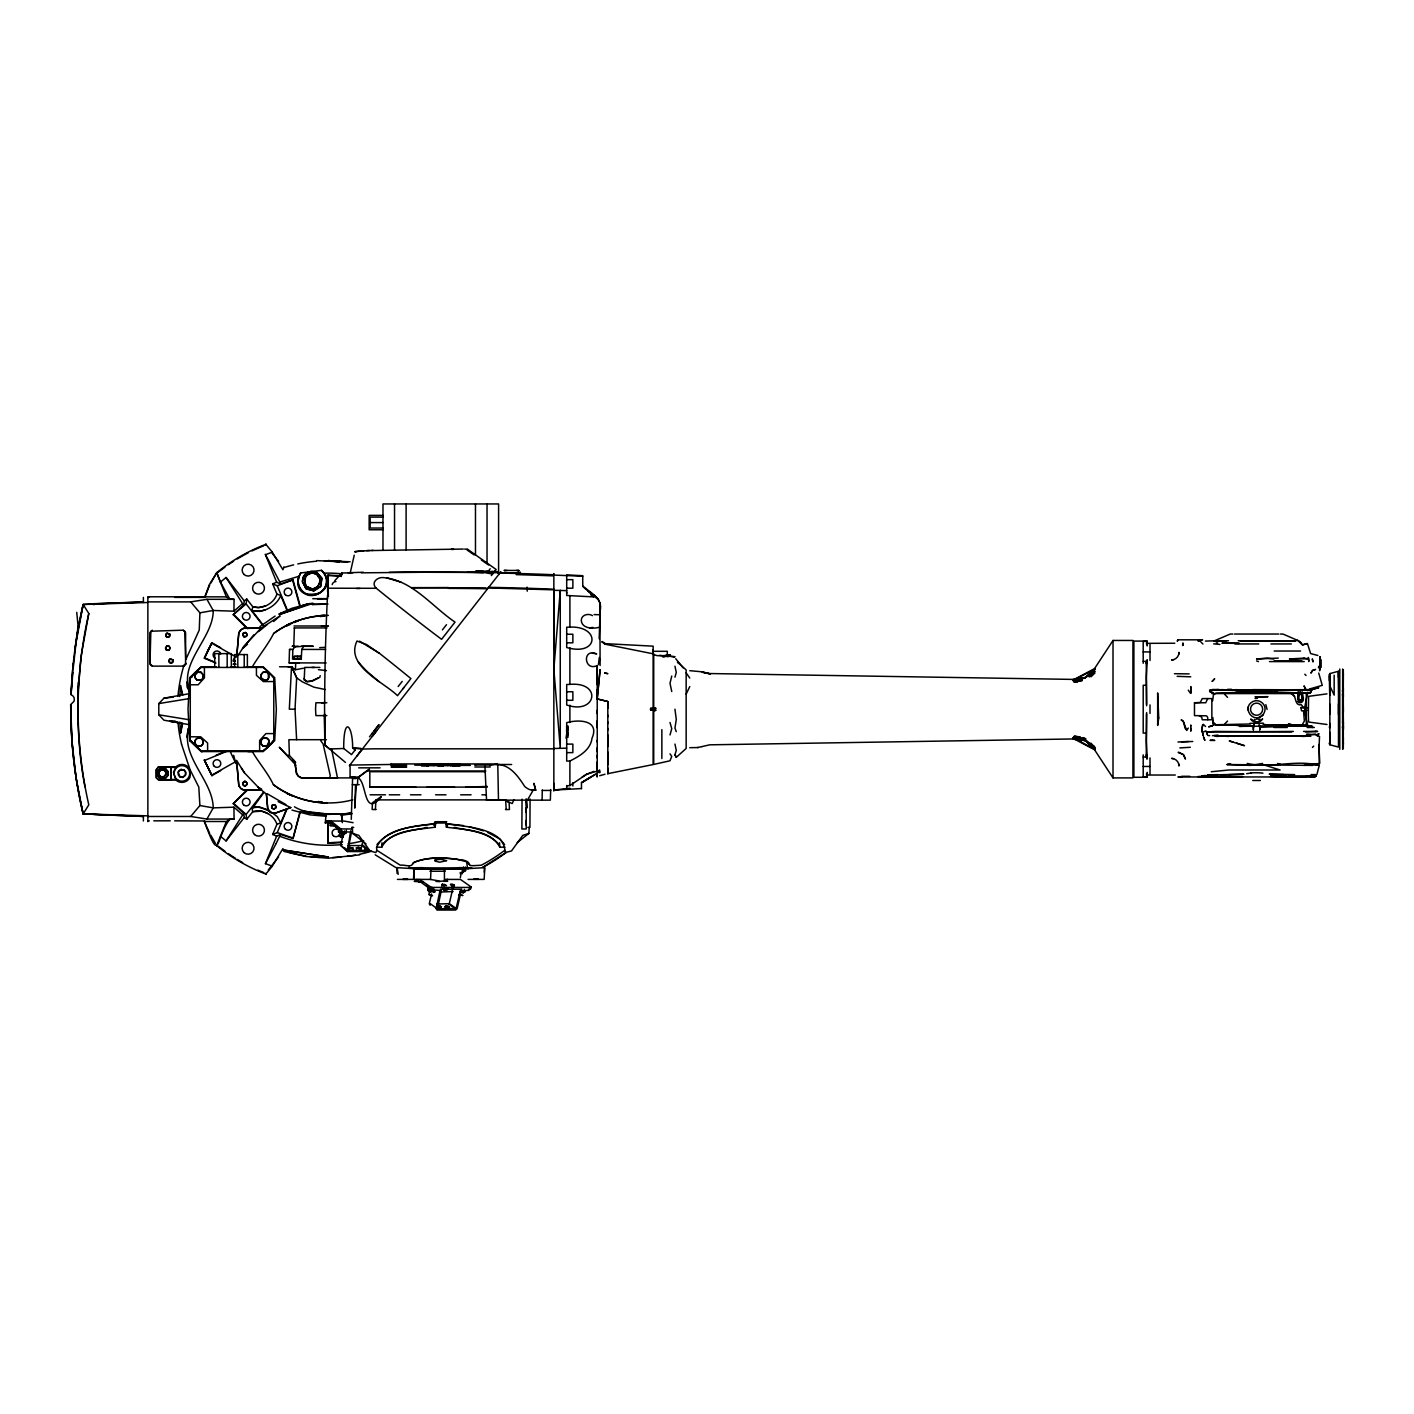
<?xml version="1.0" encoding="UTF-8"?>
<svg xmlns="http://www.w3.org/2000/svg" width="1414" height="1414" viewBox="0 0 1414 1414"><rect width="100%" height="100%" fill="white"/><g stroke="black" fill="none" stroke-linecap="round" stroke-linejoin="round"><path stroke-width="1.5" d="M171.006 779.68L171.006 767.166L158.227 767.236L156.459 769.41L156.459 777.841L158.792 779.662L171.006 779.68L171.006 767.166M147.869 601.887L190.713 601.887L199.904 612.828L199.25 630.061L185.782 659.666L184.827 631.121L183.237 630.184L150.856 631.227L149.972 663.555L152.288 665.976M199.904 612.828L213.231 610.477L233.929 611.184L234.07 599.324L229.74 599.023L226.399 596.867L147.869 596.779L147.869 821.605M340.951 842.638L327.889 843.292L328.384 821.693M328.384 596.743L327.889 575.074L327.942 593.562M428.583 765.681L421.513 765.646L421.513 764.355L428.583 764.302M465.506 870.706L465.524 868.921L464.163 869.433L464.34 871.201L465.506 870.706L465.524 867.029M418.756 882.177L419.693 881.329L431.394 889.848L440.054 890.413L436.113 908.636L436.979 910.05L455.573 910.05L457.146 908.636L461.264 890.855L468.582 890.378L471.198 887.002L460.469 879.437L444.438 879.402L444.42 869.257M526.22 808.437L526.202 812.343L526.202 807.712M553.846 783.356L553.846 790.762L553.846 789.825M553.846 649.326L553.846 589.832L488.237 587.941M566.696 734.343L566.06 738.143M566.696 726.266L566.696 731.498M566.696 593.456L566.696 592.201M567.968 727.291L567.968 734.785M569.895 722.501L569.895 705.179M597.203 694.751L597.203 665.587C583.894 671.738 582.073 647.594 596.655 653.922L592.36 653.074M597.256 757.992L597.256 740.194M600.102 660.444L600.102 659.366M599.2 638.739L600.102 610.919C603.248 598.635 590.38 592.678 582.745 585.997M607.808 767.996L607.808 773.67L653.144 764.55L653.144 646.163L604.202 643.6L605.157 643.724L601.781 642.062M607.808 762.146L607.808 770.453M607.808 761.156L607.808 751.983M607.808 734.838L607.808 764.886M607.808 730.119L607.808 721.865M607.808 716.969L607.808 701.521L597.203 698.923L597.203 689.572M607.808 772.238L607.808 773.67L607.808 771.867M653.144 654.435L653.144 649.751M1319.845 669.582L1319.598 670.731L1319.863 666.348M1319.845 659.083L1319.845 668.469L1319.845 667.178M1319.845 658.447L1319.845 656.715L1319.845 661.027M1319.845 658.535L1319.845 657.28M1343.3 744.913L1343.3 742.262M1342.487 722.501L1343.3 721.935L1343.3 728.882L1343.3 725.311M1343.3 706.222L1342.805 717.34L1343.3 688.3L1343.3 695.776M1343.3 680.682L1343.3 673.453L1343.3 674.354M324.531 714.494L324.796 744.966L345.423 762.393M327.889 843.292L327.942 822.807M462.555 871.218L462.396 872.403L463.58 871.872L463.58 866.923M553.828 574.915L553.846 573.589L553.846 790.108L581.472 788.552M597.221 765.54L597.203 771.178L586.916 774.112M597.238 765.734L597.256 754.988M600.102 626.968C594.905 628.947 581.949 629.407 581.26 620.375C581.278 614.843 588.401 612.987 592.484 615.62M1146.507 704.455L1146.259 661.345L1143.201 661.345M1212.629 700.831L1213.406 694.928L1215.969 693.16L1256.586 691.693L1308.162 693.16M1259.786 727.096L1280.324 726.372L1259.786 726.46M1343.3 723.88L1343.3 721.935M84.981 786.962C78.336 752.531 77.045 717.393 78.177 682.432M169.927 634.391L167.241 633.065L165.721 634.179L166.799 637.361L169.91 636.371L169.927 634.391L166.799 633.26L165.668 636.371L168.779 637.361L169.857 634.179M173.144 660.091L170.475 658.765L168.867 659.949L170.016 663.06L173.127 662.07L173.144 660.091L170.016 658.959L168.938 662.141L171.995 663.06L173.074 659.878M526.22 824.115C526.026 815.03 526.079 825.9 526.22 824.115L526.22 825.246M597.238 761.863L597.203 771.178L599.624 771.213L599.66 772.751L599.607 769.923L597.168 773.228L581.472 782.684L581.472 788.676M1343.3 728.316L1343.3 730.066L1343.3 717.852M600.102 665.517L599.889 602.859L598.405 599.536L590.08 592.236M1146.507 713.929L1146.259 757.02L1143.201 757.02M1329.337 676.246L1329.655 692.789M447.531 907.293L447.124 908.495L448.768 908.477L448.768 907.346C449.298 904.041 440.85 906.869 448.768 907.346M460.345 877.723L461.105 873.18L460.169 872.491M1147.196 645.968L1147.214 641.426L1143.201 641.426L1143.201 663.29M1342.664 692.171L1343.3 689.82L1342.469 690.403M438.004 765.628C437.492 762.252 450.713 765.593 438.216 764.373L438.181 765.646C443.819 764.09 441.522 766.653 440.355 764.355L443.413 764.373L443.66 765.628L438.004 765.628L443.483 764.355L442.087 765.663M1311.591 690.439L1310.407 692.772L1311.52 689.625L1209.518 690.262L1218.815 689.484M324.796 744.966L324.531 701.591M597.185 773.211L597.132 776.728L597.168 773.228L599.289 771.072M1207.786 698.587L1205.718 702.758L1194.476 702.758L1194.476 715.608L1206.283 715.802A3.128 2.298 -88.5 0 1 1207.768 718.312L1207.786 719.779M1250.241 724.003L1213.707 724.781M352.846 849.796L352.881 847.94L348.304 847.481L348.251 849.213L352.881 847.94L348.304 847.481L349.205 848.418M1147.267 645.102L1147.373 643.335L1174.787 643.246M526.202 812.343L525.902 810.735M307.51 604.22L279.177 614.065L309.507 603.778L307.51 604.22L312.865 603.831M1302.241 691.835L1303.443 698.781L1301.287 702.316L1302.312 696.978L1300.615 691.729M1304.892 710.358L1307.049 710.358L1304.892 710.358L1304.945 707.901L1306.996 707.901L1304.945 707.901M165.562 648.16L166.658 646.145L169.114 646.304L170.016 648.178L168.92 650.175L166.463 650.016L165.562 648.16L166.976 645.933L169.397 646.357L169.998 648.69L168.584 650.387L166.163 649.963L165.579 647.63M444.526 879.402L444.473 881.329L447.655 881.329M588.913 591.759L582.745 586.51L582.745 575.71L566.696 574.879L566.696 595.488L593.562 596.902L588.047 590.999M441.681 764.373L439.895 764.373L439.86 765.646L441.645 765.646C443.165 762.977 435.742 764.974 439.666 764.338L439.683 765.628M1338.475 677.306L1338.475 671.279L1329.849 673.594L1329.849 744.771L1338.475 747.087L1338.475 672.817L1339.129 724.109M298.177 646.233L295.332 646.286L292.857 649.433L289.517 649.45L289.11 662.883L326.192 662.936M292.857 649.433L292.557 659.083L301.235 659.083L301.783 649.433L303.78 646.233L293.741 646.993L294.395 627.922M442.67 764.32L443.377 765.646M550.718 789.525L550.346 800.147L486.557 800.147L484.878 765.434M1329.849 704.119L1329.849 714.247M341.534 574.544L341.941 572.988L352.828 572.758M1147.231 659.808L1146.33 677.571A51.699 1.361 -90 0 1 1146.613 705.763M303.444 668.221L295.438 669.741L295.72 662.972L299.167 662.936M569.913 788.199L553.846 790.108M1319.191 743.923L1319.527 736.447L1316.699 735.351L1319.05 733.778L1315.992 735.068M355.533 784.664L354.737 808.101L356.328 784.664M1146.895 660.25L1146.542 663.944L1146.259 661.345M529.225 827.384L528.907 833.394L522.738 835.391L511.514 850.945L505.752 852.43A274.351 9.633 -87 0 1 504.851 850.168C502.836 827.42 463.032 826.624 446.099 823.708L445.799 821.728M216.148 666.789L201.177 666.789L189.67 677.695L188.027 709.192L189.67 740.671L201.159 751.576L263.198 751.576L274.705 740.671L276.349 709.192L274.705 677.695L263.198 666.789L246.089 666.789M296.622 739.699L295.031 709.174L296.657 677.819L291.814 667.037L288.315 666.754L291.814 667.037L295.438 669.741M375.417 809.515L375.912 799.882L505.664 799.882L506.177 809.515M458.525 868.974L461.052 868.903L431.04 869.168L430.545 879.402L414.284 879.42L413.878 868.603L409.742 867.878L422.592 867.613M484.26 872.12L484.489 867.807M327.553 591.582L327.73 588.206L376.336 588.295L378.369 589.956A799.776 273.362 35.9 0 0 441.575 639.322L455.025 622.089C432.136 606.694 412.782 580.323 383.601 577.619C377.538 576.735 370.327 582.745 376.336 588.295M327.677 589.125L328.03 595.294M352.351 827.384L352.687 833.394L358.838 835.391L370.026 850.928L375.488 852.483A274.935 9.651 87 0 0 376.725 850.203L376.584 847.18L381.762 847.18L381.992 842.779M1329.849 676.246L1329.372 674.301L1329.39 680.594M357.459 784.664L357.83 777.682L364.989 772.185A145.642 139.809 79.3 0 1 369.443 769.128M468.547 868.62L467.486 868.673L484.79 867.648L484.154 879.402L468.087 879.402M1182.74 644.042L1182.581 645.509M414.09 868.673L413.489 879.402L397.422 879.402M1342.664 722.43L1342.664 695.935M1146.259 757.02L1146.56 754.422L1146.931 759.141M1343.3 712.161L1342.982 701.326M93.925 603.972L83.161 604.467C76.038 634.002 72.379 664.244 71.036 694.557L72.821 695.882A4.366 3.5 -88.8 0 1 73.935 701.379L70.7 704.596C70.753 741.343 74.695 778.124 83.161 813.898L143.38 816.444L93.925 814.499L93.925 813.563M78.141 691.004L81.022 656.503L88.799 613.499L83.161 604.467L147.869 602.505M470.526 889.141L471.198 887.002M1329.372 726.672L1329.673 727.998L1329.867 723.385M73.121 663.396L71.036 694.557L72.874 672.392M320.2 675.627L319.829 677.324L312.794 680.788L307.315 681.636L304.187 680.046L304.77 667.426L319.847 667.426M443.148 889.494L448.026 889.477L444.685 890.502L443.254 888.186M179.79 696.501L180.674 685.454L182.459 694.592M181.345 769.516L178.464 771.408L178.182 774.731L179.914 776.746L182.919 777.417L185.694 774.66L185.623 772.327C184.562 768.774 179.437 768.527 178.146 772.185L179.914 776.746M182.494 777.329L185.375 775.42L185.658 772.115L183.926 770.082M73.228 668.097L76.851 635.575L83.161 604.467L74.871 648.796M1329.849 744.771L1329.849 732.487M1334.162 675.238L1334.162 695.122L1329.849 685.878L1329.849 673.594L1329.849 676.617M236.774 655.849L238.807 632.694L240.733 629.937L243.579 628.293L261.007 628.24L280.113 615.85L273.591 621.506M157.29 775.084L157.643 771.001L159.676 768.809L162.734 767.855L165.615 768.809L168.019 771.761L167.647 775.826L165.615 778.036L162.557 778.99L159.676 778.036L157.29 775.084L159.658 778.089L162.787 778.973M236.721 656.326L238.825 632.836L240.733 629.937L243.791 628.276L261.007 628.24L243.809 646.428L238.648 654.664M1247.802 709.881L1248.067 707.053M444.685 890.502L443.377 888.823L443.589 890.166M1329.849 743.446L1329.849 733.406M355.356 749.667L351.503 754.599L343.708 748.501C343.567 714.618 352.758 725.4 352.652 748.006L355.108 750.003M440.549 906.109L439.719 908.548L437.439 907.965L438.075 906.922C446.647 908.813 434.805 903.139 438.075 906.922M369.019 850.238L367.728 851.582L347.42 851.564L350.442 831.998L341.976 831.892L342.1 830.76L340.085 830.46L330.664 822.877L325.291 822.877L326.033 814.446L342.595 813.881L340.756 814.358M440.868 908.477L441.468 906.674M1146.454 643.759L1147.373 641.09L1133.887 641.09L1133.887 777.276L1147.373 777.276L1146.454 774.625M341.269 576.594L341.446 575.109M335.825 825.582L330.257 825.582L330.293 822.877L332.272 822.877M417.784 879.402L417.554 881.346L414.373 881.329M246.743 628.169L233.222 614.701L243.774 605.139L244.286 600.897L226.081 577.478L220.407 582.091L229.74 599.023M203.298 740.936L202.944 743.976L200.965 746.009L197.2 746.079L194.867 743.057L195.238 740.264L197.235 738.196L200.965 738.073L203.298 740.936L200.965 738.073M1338.475 714.583L1338.475 703.783M1342.664 706.311L1343.282 701.167M275.96 807.712L275.589 805.45L272.089 805.167L271.612 807.429L273.503 809.197L275.96 807.712L275.377 805.149L273.397 804.619L271.665 805.909L271.965 808.207L274.281 809.162L276.013 807.27M233.222 614.701L246.124 603.902L246.743 599.023L244.286 600.897M1318.502 667.868L1318.696 666.294M1329.655 675.786L1329.849 674.354M381.762 847.18C391.024 829.505 417.66 829.877 435.176 827.155L435.724 823.019M376.584 847.18C386.146 827.225 415.999 826.536 435.477 823.708L435.795 821.728M341.393 575.41L341.923 573.2M1177.756 639.817L1177.402 641.161L1177.756 639.817L1202.059 639.817M339.36 836.399L340.032 832.351L341.994 833.288L340.58 837.194L340.049 835.939M454.407 885.571L454 887.356L454.035 884.97C446.912 881.77 452.462 888.133 454.035 884.97M1329.602 676.405L1329.849 675.044M88.799 613.499C74.447 676.192 74.589 742.191 88.799 804.866L83.161 813.898L147.869 815.86M346.395 830.23L345.776 833.323L343.849 834.03L338.494 831.945L339.113 828.851M340.208 833.323L340.827 830.23M347.42 851.564L340.792 845.519L343.248 833.306M343.849 834.03L344.468 830.919M347.897 845.572L361.913 845.572L367.852 850.38L347.862 850.38L351.556 832.033L350.672 830.76M361.913 845.572L362.744 841.454M429.449 894.408L432.596 895.716L428.902 894.691L429.803 890.767L433.656 891.403M1178.746 654.328L1179.011 652.402A7.689 7.653 -45.7 0 1 1171.587 660.02L1173.532 659.684M326.422 739.699L288.88 739.699L289.393 755.465L294.501 761.05L296.781 773.688L298.654 776.268L301.677 777.894L329.709 777.93L330.24 775.473L323.099 743.888L320.695 740.653M190.148 692.224C177.51 663.325 213.443 638.527 213.231 610.477L206.921 599.324L190.713 601.887M294.572 659.118L293.971 656.379L301.27 656.379L294.572 656.379L293.953 659.065L301.429 659.083M350.106 573.465L354.225 555.225M1298.83 693.249L1297.628 698.604L1299.148 700.796L1300.686 699.895M430.086 891.792L428.106 890.396L428.831 887.303L430.793 888.681L430.086 891.792L435.335 891.792M431.553 893.966L429.255 903.882L430.192 905.243M433.691 892.481L434.416 889.388M436.732 904.041L449.298 903.687L452.975 887.798M448.768 908.477L449.493 907.01M456.139 908.424L460.292 890.573L461.795 889.212L440.426 889.212L441.327 890.626L437.403 908.866L456.139 908.424L449.298 903.687M460.063 891.792L463.686 892.481L464.411 889.388M300.015 659.083L300.669 656.379M1343.282 723.632L1342.628 727.68L1342.628 726.513M468.582 890.378L468.6 889.212M671.756 676.051L670.006 683.28L671.756 691.534M419.622 879.402L430.51 886.878L430.05 888.628L433.691 889.212L433.126 890.396M453.381 887.692L453.823 885.924M1329.849 742.191L1329.372 744.064L1329.973 741.661M265.691 545.044L265.973 543.93M1342.982 728.175L1342.664 729.412L1342.664 726.213L1343.3 728.351M441.999 885.906L442.458 884.104L446.524 885.571L442.776 885.358L442.458 884.104M1316.858 774.589L1319.28 765.398C1295.719 759.194 1271.062 768.739 1247.201 763.436M340.58 837.194L342.966 837.388L344.097 833.182M426.427 884.97L426.321 885.606M204.376 760.078L211.923 775.597L204.376 760.078L211.923 775.597L220.708 770.612M359.739 854.869L328.384 858.21L305.848 856.495L283.843 851.405L282.906 848.612L272.283 866.234L265.461 863.618L276.649 836.151L280.573 834.472L293.016 838.52L300.387 811.689M293.016 838.52L299.998 811.495M674.955 677.2L676.281 672.41L674.955 666.206M670.006 734.944L671.756 728.74L670.006 722.483M181.929 724.481L180.674 732.929L179.808 722.13M678.72 663.484L677.412 661.999L686.161 669.918L686.161 748.448L676.281 757.338L674.955 754.74L676.281 750.427L674.955 744.047M1307.296 693.938L1307.809 692.312L1305.104 705.162L1305.21 714.441L1307.685 725.629L1310.513 726.001M415.663 881.346L416.282 879.402M376.972 844.6C390.423 828.056 415.398 825.776 435.477 823.708L434.169 825.104L435.176 827.155M443.943 886.048L444.526 884.316M283.843 566.961L282.906 569.754L272.283 552.132L265.867 544.319A176.308 176.308 0 0 0 216.855 572.617L209.378 584.53L204.73 597.38L209.732 584.936M462.979 893.241L463.615 891.403L460.717 891.421M336.444 826.041L336.037 827.155L341.976 831.892M441.097 764.373L440.514 765.646M513.901 799.776L512.186 803.576L505.629 800.483M349.771 765.08L391.713 764.461M229.74 819.342L226.399 821.499L204.358 821.499C220.92 866.181 215.158 837.848 229.74 819.342L234.07 819.059L233.929 807.182L213.231 807.871L199.904 805.538L190.713 816.479L147.869 816.479M216.589 845.819L226.399 821.499M300.192 605.952L292.998 579.846L280.573 583.911L276.649 582.214L272.69 583.894L276.932 594.127L280.767 595.453C276.561 606.093 263.198 613.676 251.957 610.636L252.77 606.73L246.743 599.023M276.932 594.127C273.803 603.69 262.438 609.664 252.77 606.73L258.515 607.667L265.832 605.811M276.119 843.486L280.573 834.472M431.517 889.141L432.224 887.426L470.526 887.426M276.649 836.151L272.69 834.472L276.932 824.238C273.786 814.694 262.332 808.596 252.699 811.742L246.743 819.342L244.286 817.469L243.774 813.227L233.222 803.665L246.743 790.196M272.69 834.472L277.25 832.616L287.077 808.896M286.582 808.967L280.767 822.913L276.932 824.238M1299.466 693.673L1298.759 698.587L1300.809 700.796L1302.276 698.71L1301.605 693.691L1299.236 693.426L1298.193 695.511L1297.946 694.451M188.84 727.662C180.179 757.038 212.842 779.98 213.231 807.871L206.921 819.059L190.713 816.479M431.394 889.848L431.871 888.787L433.691 889.212M598.422 664.721L599.306 657.457M215.953 663.06L204.376 658.288L211.923 642.769L220.708 647.771M300.616 572.988L298.849 576.841A14.105 14.105 0 0 0 307.987 594.446L316.542 594.481A14.105 14.105 0 0 0 321.491 570.319L300.616 572.988C284.78 606.836 345.458 596.867 321.491 570.319M686.161 694.168L689.767 686.55M451.543 887.568L452.374 885.836M167.647 775.826L167.647 771.001M233.239 660.391L235.024 656.662M157.643 775.826L157.643 771.001M182.565 723.597L180.674 732.929M325.291 822.877L326.281 820.915L328.066 820.951M1301.287 702.316L1302.842 699.188L1302.824 701.22L1300.668 702.776C1296.938 700.761 1297.009 694.857 1299.519 691.853M348.251 849.213L349.594 847.057L351.679 848.647M650.705 708.29L653.144 708.22L650.246 709.192L653.144 710.146L650.687 710.075M452.816 884.457L451.967 886.083L453.717 886.825M1187.389 729.359C1183.412 731.427 1185.568 720.115 1181.114 719.956L1183.288 721.37L1186.753 730.402L1188.308 728.051M340.085 830.46L340.862 828.957L351.839 828.957M1342.558 691.305L1343.3 689.82M272.69 583.894L277.25 585.75L292.998 579.846M210.686 583.293L216.413 573.324L221.503 569.718A175.707 175.707 0 0 1 224.897 567.191M527.404 800.147L532.99 790.479L529.649 789.578A16.137 16.137 -0.4 0 1 524.629 786.378C516.428 773.599 506.707 760.679 489.916 765.557M252.346 666.789C259.062 655.407 267.759 645.155 273.627 633.49C289.269 621.665 308.835 615.532 328.384 615.39M220.407 836.275L226.081 840.923L243.774 813.227M434.169 825.104L435.477 823.708M293.741 646.993L294.236 646.233L292.15 646.233L293.158 646.198M1095.09 667.779L1113.012 640.454L1132.932 640.454L1132.932 777.912L1113.012 777.912L1095.09 750.587M382.469 844.388C392.756 832.705 410.254 830.69 424.819 828.003M437.191 906.763L439.241 905.702M667.744 655.265C676.899 653.321 655.866 658.252 653.728 653.94L653.728 764.426L670.006 760.785L671.756 756.366L670.006 753.856M1093.994 670.395L1095.072 668.893L1085.599 677.553L1073.102 680.558L1085.599 677.553L1094.949 669.034L1073.208 680.523L1074.958 680.488M158.227 767.236L175.743 766.883A8.997 8.997 0 0 1 187.196 766.141L190.006 769.516L181.54 744.224M204.358 821.499L209.732 833.429M197.536 672.145L194.885 675.291L195.238 678.101L197.377 680.258L201.071 680.24L196.97 680.134L194.867 677.253L195.238 674.407L197.536 672.145L201.212 672.392L203.316 675.291L202.944 678.101L200.664 680.364M264.772 680.611L267.617 679.586L269.19 677.2L268.801 674.407L266.839 672.357L263.004 672.216L260.742 675.291L261.519 678.95L265.196 680.664L268.342 678.95L268.36 673.577M1093.146 671.42L1095.019 668.893L1085.599 677.5L1073.208 680.523M262.969 738.126L260.742 741.113L261.113 743.976L263.075 746.009L266.892 746.15L269.173 741.148C268.978 736.199 258.02 738.55 267.087 738.249M485.992 571.45L494.458 571.645L495.324 570.514M226.081 840.923L244.286 817.469M1297.522 692.613L1298.211 691.729M263.87 792.441L252.134 808.737L252.699 811.742L262.014 811.141L267.706 813.58M402.955 688.742L403.927 687.504M374.25 730.738L379.005 724.622L371.829 733.813M497.887 571.733L497.693 572.723L493.663 572.635M358.997 753.362L359.81 752.319M361.418 750.251L362.355 749.049L374.286 748.819L553.846 748.819M356.964 755.977L362.284 749.155L352.652 748.006L360.535 748.271M372.2 736.464L376.902 730.455M500.662 572.034L500.096 572.776L516.499 573.165M246.743 819.342L246.124 814.464L263.234 792.565M398.147 686.55L402.195 681.389M442.441 629.866L446.488 624.688M487.706 571.928L490.181 568.764M491.365 575.586L494.016 572.193L467.539 571.998L475.864 571.945M498.4 571.698L494.423 571.663L496.137 569.489L467.557 549.233M369.496 736.8L372.377 733.106M349.346 765.716L500.856 571.804M157.29 771.744L159.658 768.756L162.734 767.855M168.001 775.084L165.65 778.089L162.557 778.99M268.271 870.052L278.593 856.919M444.456 907.134L446.311 905.561M272.283 866.234L265.867 874.046A176.308 176.308 0 0 1 216.855 845.749M253.884 634.815L242.625 648.443L247.521 644.183M190.271 740.264L190.271 678.137L195.503 672.145L200.982 667.426L263.075 667.426L268.819 672.392L273.786 678.137L273.786 740.229L268.872 746.026L263.075 750.94L200.965 750.94L190.271 740.229L200.965 750.94M361.878 846.756L363.062 845.36L367.534 849.019M190.289 726.23L188.15 728.723L186.948 737.207M190.271 678.137L200.982 667.426M1095.037 672.905L1090.972 676.829M1301.304 701.344L1299.342 702.758L1297.522 701.344M1312.457 747.458L1313.694 746.079M245.4 785.99L247.132 784.116L246.602 782.278L244.41 781.376L242.66 783.179L243.137 785.124L245.4 785.99L244.392 786.025L242.66 784.204L243.084 782.313L245.364 781.394L247.079 783.232L246.602 785.124L244.392 786.025M334.835 580.606L341.941 572.988M1224.807 723.933L1227.529 721.034M189.723 724.746L163.936 720.186L158.792 714.777L158.792 703.606L163.936 698.198L189.723 693.62M265.903 672.092L263.075 672.357L261.113 674.407L260.742 677.43L265.196 680.664M650.917 708.22L650.9 710.164M149.336 820.827L147.869 820.986M233.222 803.665L247.415 790.143M263.393 738.02L261.113 740.264L260.742 743.092L263.039 746.185L266.839 746.009L269.173 743.11L268.801 740.264L266.68 738.108M1249.764 723.367L1263.338 723.208L1262.914 724.003L1265.919 724.781L1302.206 724.781L1304.362 721.105L1303.531 710.782M434.169 823.019L445.852 823.019L446.382 827.155L447.478 825.635L446.099 823.708L463.527 825.582M1090.989 672.622L1092.138 671.491M1261.465 716.244L1263.109 714.724L1259.326 717.358C1264.134 715.572 1266.644 709.475 1263.975 704.95A8.519 8.519 0 0 0 1251.001 702.74C1243.507 708.768 1251.832 721.405 1260.334 716.898M233.929 611.184L242.554 603.601L226.081 577.478M360.234 848.771L361.153 847.958L356.434 847.746L356.469 848.983L358.378 847.057L360.234 848.771L356.434 847.746L359.227 848.86L361.153 847.958L361.259 849.796M189.67 677.695L192.092 676.882M158.456 766.918L156.123 769.852L156.194 777.718L158.403 779.909L175.743 779.962A8.997 8.997 0 0 0 189.953 777.453L190.377 770.365L198.808 787.103L199.904 805.538M258.479 631.634L266.963 624.741M1088.409 675.804L1090.954 673.736M593.562 596.902L590.928 593.544M517.241 842.567L528.907 833.394M373.985 787.103L370.044 787.103L487.211 787.103M369.178 769.534L357.83 777.682C367.287 781.783 362.974 818.317 381.179 797.054M381.002 796.683L372.465 802.763L372.129 809.515L376.106 809.515M593.933 771.355L586.598 774.289L569.895 785.565L566.696 785.795M259.858 626.649L275.111 616.062M170.21 820.827L153.79 820.827M663.767 655.919L665.393 655.725M273.627 633.49C288.863 622.407 307.404 615.779 326.316 615.567M591.618 776.586L581.472 782.702L595.276 774.465M1258.743 719.532L1259.786 718.878M318.185 677.925L311.186 681.265L306.697 681.636L303.939 678.561M183.29 665.976L185.57 663.661L185.605 632.765L183.29 630.344M152.305 630.184L149.813 632.624L149.813 663.696L150.75 665.199L152.341 666.135L183.714 666.118L186.224 663.519L183.714 666.118M460.204 873.711L461.105 873.18M447.991 888.664L444.791 889.371M569.895 761.05C579.404 756.137 590.486 750.109 592.006 738.267C600.031 719.903 578.485 719.266 566.696 722.678L566.696 761.068L569.895 761.05L569.895 785.565M453.081 891.545L439.754 892.057M520.299 573.377L520.211 572.317L520.476 573.677M212.082 774.978L236.297 761.28M402.796 879.402L407.974 879.402M404.475 879.013C400.356 879.084 410.113 879.243 406.454 879.101M475.122 879.013L473.902 879.402L475.122 879.013C471.039 879.225 482.687 878.907 476.589 879.402L477.402 879.031M1081.622 679.268L1089.328 675.15M1074.958 679.003L1095.055 668.345M313.024 604.238L327.977 604.096L312.282 604.591L313.731 604.061M394.471 765.663L396.079 766.317C380.136 768.226 418.738 766.6 401.258 766.989M286.954 625.907L290.701 624.21M294.43 622.496L298.177 620.781M279.124 613.941L291.956 608.285L309.896 603.513M1313.005 775.897L1309.647 776.958L1316.275 775.897L1311.025 774.589L1315.374 774.589L1316.275 775.897L1313.889 776.958L1313.005 775.897L1302.789 776.958L1270.514 776.41M1202.289 732.452L1205.965 730.861M1214.591 640.736L1230.251 634.038L1232.849 634.038M428.106 890.396L429.75 889.706M463.686 892.481L465.33 891.792M216.042 755.27L223.43 752.195M204.942 760.308L226.505 751.382M1303.955 765.398L1319.527 763.436L1319.068 744.595L1319.527 763.436L1312.298 765.398L1227.069 764.532L1230.551 763.807M244.304 636.989L246.672 636.053L247.079 634.161L245.435 632.341L243.067 633.313L242.66 635.204L244.304 636.989L242.713 634.073L243.862 632.677L246.301 632.836L247.026 635.31L245.877 636.671L243.473 636.512M1316.063 731.427L1303.584 731.427M272.283 552.132L265.461 554.748L276.649 582.214M438.269 869.168L433.55 868.974M490.198 765.027L474.751 764.974L475.634 765.08M278.116 801.65L290.771 807.553L274.952 813.244L270.604 812.52L267.759 808.72L266.415 794.173L257.861 787.103L261.714 789.171M290.771 807.553L274.864 813.315L270.286 812.255M338.494 831.945L340.403 831.238M1212.381 689.466L1218.497 689.59M303.285 606.04L279.424 614.524L310.585 604.132M1326.986 693.867L1308.569 696.342L1308.339 714.53L1308.569 722.024L1326.986 724.498M270.693 564.557L279.831 582.038L298.708 576.364L297.824 580.836L298.708 585.873L301.801 591.176C313.236 603.725 334.252 586.828 324.319 573.165L328.384 573.112A136.044 136.044 0 0 1 342.223 573.854M701.768 746.61L697.65 747.546M701.821 746.627L709.722 744.824L1073.191 738.956A25.611 25.611 0 0 1 1077.928 739.328M1076.849 680.258L1082.099 678.543M265.319 609.717L259.999 611.396L251.957 610.636L263.905 625.978M599.677 775.738L605.033 774.236M1079.43 679.869L1082.576 678.914M1207.326 734.714L1206.513 731.992L1293.386 731.427M1306.289 643.812L1302.276 644.961L1298.476 640.736L1282.922 634.038L1280.306 634.038M1318.449 687.77L1316.487 688.335M1315.197 688.706L1312.439 689.484M1302.913 644.784L1297.433 640.259M1303.514 644.607L1307.42 643.494L1310.619 653.568L1317.848 655.477M1309.382 689.025L1322.249 685.348L1318.732 673.064M1311.52 689.749L1318.714 687.699M460.611 859.889C445.145 857.45 428.195 856.336 413.507 862.575L412.747 863.795C411.333 867.984 403.467 864.254 400.321 865.227L376.725 850.203M592.713 627.409L589.514 627.887M1255.066 698.498L1257.47 698.339M1307.102 727.485L1312.475 727.485M701.627 671.685L710.429 674.001L702.652 672.286L709.722 673.541L1073.191 679.409L1081.48 677.465M352.051 813.739L340.792 815.365M1190.323 747.281L1179.859 747.918M1256.639 719.196L1257.824 718.948M352.758 799.794C325.803 807.058 295.72 801.685 273.432 784.717C267.812 772.945 258.956 762.924 252.293 751.576L247.927 751.576M1273.89 658.995L1266.944 658.111L1256.586 658.995L1278.274 658.111M1270.939 643.936L1291.318 643.936M1174.451 673.7L1189.121 673.895M1226.451 641.037L1214.149 640.984L1228.519 640.736M1229.261 774.589L1243.984 774.183L1207.22 775.031L1217.719 774.589M303.038 604.998L312.812 603.142M158.828 714.795L188.575 719.655M667.249 656.061L663.696 656.679M420.965 859.889L430.015 858.545A27.449 6.151 0 0 1 438.004 858.033M163.936 698.198L173.25 697.084M662.618 656.874L667.956 655.919M667.037 656.75L669.087 656.379M427.063 787.103L444.526 787.103M188.575 698.71L158.792 703.589M406.543 765.045L391.201 764.992L392.085 765.08M446.948 879.402L447.938 879.526L444.897 881.063L435.954 881.329L439.878 881.664M1082.117 680.77L1074.233 682.078L1077.238 682.043M1262.631 763.436L1250.612 765.398L1227.069 764.532M1304.238 661.593L1269.507 661.593M1246.635 773.652L1251.072 773.051M1302.064 736.447L1310.937 736.058L1215.174 736.093L1306.695 735.74M320.236 616.575L324.301 615.974M1205.417 641.09L1216.234 640.736M1271.486 725.842L1268.711 726.213L1277.602 725.17M465.754 787.103L487.264 786.467M341.658 814.305L351.573 812.997L340.792 814.252M1234.793 643.936L1258.76 643.936M1212.487 735.722L1217.878 735.05M1223.251 689.625L1210.844 689.961L1311.556 689.891L1309.965 692.789L1273.784 692.701M1211.25 771.744L1228.978 769.994L1280.112 769.994L1265.495 765.398M1274.085 727.485L1287.27 727.485M342.63 841.984L328.384 842.797M446.895 869.221L471.834 867.878L458.984 867.613M1305.564 731.939L1317.689 731.427L1315.303 731.427M1230.905 776.463L1220.441 776.463M442.847 787.103L454.513 787.103M1229.385 690.191L1237.25 689.625M324.389 560.722L350.159 561.765M294.466 806.811C308.747 815.436 326.758 813.35 342.595 813.881M363.645 550.788L355.073 551.672A33.724 1.237 -1.1 0 0 355.073 551.813L355.745 551.99A34.908 1.273 -1.1 0 1 355.055 551.813L355.073 551.672A32.876 1.202 -1.2 0 1 355.48 551.531L369.849 550.488M1311.556 689.891L1252.769 689.625M1177.968 741.979L1192.762 741.484M1204.445 775.667L1201.776 775.826L1212.01 775.915M461.052 868.832L468.052 868.426M319.688 647.647L324.495 647.382M504.25 572.511L511.108 572.97M1243.065 690.739L1238.947 690.863L1260.245 690.739M366.686 550.629L463.279 549.056M182.919 723.508L169.768 721.211L175.071 720.963M1308.975 726.372L1312.669 726.213M518.09 572.37L520.211 572.317M343.708 748.501L329.55 748.96L324.955 745.231L324.531 713.893M1188.626 741.502L1181.521 741.784M569.913 627.091L566.696 627.215L566.696 647.524C598.635 656.715 600.968 625.872 569.913 627.091L569.895 595.648M569.895 684.376L566.696 684.517L566.696 705.003C596.461 715.184 602.47 681.53 569.895 684.376L569.895 647.683M93.925 604.803L93.925 603.707L143.38 601.922M93.925 603.866L143.38 602.064M358.272 777.276L350.089 777.276L350.089 766.353M371.546 550.435L373.066 550.364M76.745 612.315L77.964 624.97L77.275 635.186M347.915 572.758L363.31 572.246M1240.272 641.037L1295.949 641.037L1238.222 640.736M1312.457 734.679L1315.868 734.379L1306.483 734.379L1311.185 734.75M1205.629 775.614L1203.827 775.667L1211.232 775.915M1249.234 691.269L1274.226 690.969L1270.09 690.739M1307.296 692.789L1310.584 692.701L1306.73 692.648M553.846 748.501L566.696 748.165M451.137 869.15L454.159 869.08M356.452 588.542L360.093 588.471M291.054 649.415L289.517 649.45M464.623 549.092L467.168 549.198M689.767 747.688L698.339 747.546M164.466 769.852L160.931 769.905L159.181 771.744L158.845 774.324L160.843 776.993L164.377 776.94L166.445 772.539L164.466 769.852L166.463 774.324L162.645 777.329L159.57 775.897L158.845 772.539L160.242 770.4L162.645 769.516L165.738 770.948M316.701 560.616L347.72 562.136M1213.795 641.09L1217.207 641.037M438.022 858.068L446.311 858.174M1190.747 676.811L1177.155 676.334M1073.208 737.843L1085.599 740.83L1094.949 749.332L1073.208 737.843L1085.599 740.865L1094.949 749.332L1094.012 747.971M421.513 765.646L428.583 765.575L428.583 764.408L421.513 764.355M417.307 572.228L483.694 572.458L492.549 574.066M1201.158 639.8L1199.956 639.817L1202.589 639.817M452.993 764.391L460.063 764.355L460.063 765.646L452.993 765.681L452.993 764.285L460.063 764.355M445.428 869.239L443.996 869.257M312.759 598.705L327.341 598.705M197.094 672.269L201.212 672.392M655.654 710.447L653.728 710.464L655.654 710.464L655.654 707.901L653.728 707.901L655.654 708.379M1178.534 776.958L1182.21 776.958M385.492 794.809L370.044 794.809M448.521 587.552L411.386 587.694L485.815 587.906L487.335 589.108M233.116 664.227L236.067 664.209M171.006 767.413L175.778 767.395L173.445 772.291L175.778 779.45L171.006 779.432M451.596 549.339L453.611 549.339L451.207 549.339M507.025 570.443C494.052 570.443 527.829 570.443 516.499 570.443M303.603 646.304L313.325 646.286L301.571 646.233M1194.476 702.758L1200.309 702.44L1202.254 698.587L1211.851 698.587L1211.869 719.779L1202.254 719.779L1201.741 717.163L1199.072 715.608M1300.915 707.583L1304.857 707.583L1304.875 710.782L1301.499 710.782L1300.915 707.583L1304.857 707.583M440.373 765.628L442.087 765.628M329.709 777.93L337.504 777.912L331.583 749.226M370.486 787.103L415.822 787.103M420.948 794.809L410.484 794.809M487.636 800.147L486.557 800.147M499.761 800.147L501.687 800.147M333.987 825.582L330.257 825.582M382.982 515.385L369.16 515.385L369.16 529.773L382.982 529.773M382.982 517.117L370.132 517.117L370.132 528.041L382.982 528.041M370.132 522.579L382.982 522.579M566.696 579.652L572.864 579.652L572.864 588.189L566.696 588.189M147.869 597.38L149.159 597.38M174.859 597.38L204.73 597.38M206.921 599.324L234.07 599.324M294.041 625.995L328.26 625.995M321.455 625.995L327.995 625.995M294.041 627.922L327.058 627.922M1234.475 634.038L1278.68 634.038M566.696 634.25L572.864 634.25L572.864 642.804L566.696 642.804M301.783 649.433L325.573 649.433M1274.173 651.023L1300.562 651.023M653.144 651.306L667.284 651.306L667.284 655.796M1143.201 651.925L1150.006 651.925M1274.067 660.921L1301.923 660.921M289.181 662.936L295.72 662.972M231.118 666.789L235.785 666.789M279.512 666.789L291.514 666.789L289.322 709.192L295.031 709.174M311.858 667.426L314.491 667.426M273.786 681.566L263.34 681.566L256.429 675.309L256.429 667.426M190.271 684.783L198.154 684.783L204.411 677.872L204.411 667.426M1146.153 685.26L1143.201 685.26L1143.201 733.106L1146.153 733.106M1239.071 690.916L1274.102 690.916M566.696 691.746L572.864 691.746L572.864 700.284L566.696 700.284M1235.783 692.171L1277.39 692.171M1211.816 693.585L1291.176 693.585C1297.186 694.504 1293.598 706.222 1301.41 704.738L1303.354 707.583M321.385 702.758L324.301 702.758M326.864 702.758L315.888 702.758L315.552 709.192L315.888 715.608L326.864 715.608M1213.247 725.046L1212.682 721.918L1215.74 725.099L1235.553 725.17M1276.471 725.329L1307.72 725.629M1275.216 725.488L1306.377 725.488M1243.454 726.213L1271.981 726.213M1312.086 727.485L1314.313 727.485M273.786 733.601L265.903 733.601L259.646 740.494L259.646 750.94M190.271 736.8L200.717 736.8L207.611 743.057L207.611 750.94M566.696 744.1L572.864 744.1L572.864 752.637L566.696 752.637M201.177 751.576L202.52 751.576M450.394 765.398L470.349 765.398M1319.28 765.398L1314.684 764.426M391.855 765.893L406.507 765.681M406.207 765.999L402 765.999L406.737 766.989M396.079 766.317L391.89 766.317L395.372 765.716M1143.201 766.459L1150.006 766.459M393.764 766.989L391.325 766.989L393.993 766.989M474.839 766.989L490.251 766.989M358.643 767.837L380.083 767.837M368.665 771.037L485.868 771.037M485.143 771.691L369.814 771.691L369.814 786.467L371.811 787.103M1175.299 775.031L1147.373 775.031L1146.542 773.352M1316.275 775.897L1288.932 775.897L1293.686 776.958L1270.673 776.003L1282.745 776.958M1181.538 776.304L1189.793 776.304M1177.95 776.958L1315.32 776.958M350.089 777.276L355.232 777.276M352.599 777.594L358.343 777.594M307.845 777.912L358.696 777.912M356.151 778.566L352.581 778.566L351.273 819.342M1252.786 780.493L1260.369 780.493M352.316 784.664L359.209 784.664M261.007 790.126L243.721 790.072L240.733 788.429L238.807 785.671L236.58 760.414L244.481 772.857L261.007 790.126L243.615 790.09L240.733 788.429L238.825 785.548L236.721 762.058M542.304 790.444L550.682 790.444M389.239 794.809L399.685 794.809M435.565 794.809L446.011 794.809M471.092 794.809L460.628 794.809M485.956 794.809L481.891 794.809M542.092 800.147L542.287 789.949M505.47 809.515L509.464 809.515L509.128 802.763L505.699 800.342M206.921 819.059L234.07 819.059M204.73 820.986L174.682 820.827M434.823 821.728L446.771 821.728M351.662 827.384L353.73 827.384M425.349 827.508L427.328 827.508M454.248 827.508L456.227 827.508M527.846 827.384L529.914 827.384L530.073 799.034M446.382 827.155C463.898 829.841 490.64 829.488 499.814 847.18L504.992 847.18M429.891 871.236L445.145 871.236M398.218 874.276L397.087 867.807M414.39 881.329L422.839 881.983M327.695 598.705L317.496 598.705L321.703 598.705M289.393 755.465L287.36 755.465L279.3 747.228L295.933 765.186M496.243 764.479L511.638 764.514M233.734 664.209L235.449 664.227M1272.865 692.56L1302.064 692.789M396.026 766.989L397.935 766.989M310.656 777.912L301.041 777.841L298.142 776.18L296.357 773.405L295.031 763.03L292.751 759.389L295.72 762.464M452.993 765.575L460.063 765.646M288.315 666.754L289.711 666.772M443.607 765.61L442.175 764.355M415.203 868.673L413.878 868.603L431.04 869.168L413.878 868.603L420.577 868.832M482.439 571.415L475.758 571.327L489.332 571.539L475.882 571.327L479.682 571.415M481.485 571.397L483.447 571.433M361.295 572.829L436.325 572.14A935.697 315.835 0 0 1 483.676 572.546L472.629 572.228M689.767 670.678L701.91 671.809M474.892 572.281L476.341 572.317M491.029 571.627L494.405 571.698M517.878 572.281L518.691 572.263M512.628 573.006L519.309 573.006L518.001 572.864M233.646 661.027L235.413 661.063L233.151 661.133M473.884 572.263L467.574 572.034L471.498 572.21M497.498 571.716L494.476 571.627M497.198 571.786L491.683 571.61M553.846 590.292L566.696 590.628M594.127 614.595L600.102 614.754M244.41 781.376L245.364 781.394M328.384 575.569L340.597 576.205M327.889 575.074L341.004 575.763M420.842 868.903L422.45 868.956M1073.102 737.967L1082.099 739.822M397.122 873.534L396.804 867.648L413.613 868.656M430.21 879.402L438.658 880.869M591.123 595.488L593.845 595.63L591.653 593.58M553.846 575.091L582.745 576.223M668.345 656.096C662.795 655.318 678.95 657.333 673.842 656.573M1252.928 690.739L1263.922 691.269M1291.636 731.939L1215.386 731.427L1206.513 731.992L1207.132 734.007M668.15 656.096L666.595 656.008L674.725 656.803M1217.825 735.74L1228.448 736.447M1216.27 642.857L1217.701 642.946M397.847 867.719L396.804 867.648M1074.021 736.712L1079.854 737.719M326.316 816.285L309.896 814.853L291.956 810.081M1213.672 643.865L1219.911 644.413M1239.3 725.629L1253.37 726.46L1253.37 729.836L1253.37 726.213L1239.495 726.372L1244.444 726.213L1241.792 725.842M326.864 803.028C307.704 802.533 288.845 796.082 273.432 784.717M1262.932 773.158L1260.245 772.892A36.092 23.455 0 0 0 1251.036 772.945M1303.478 725.17L1304.963 725.329M201.23 738.302L198.137 737.949L195.715 739.416L194.814 742.12L195.715 744.807L198.773 746.504L201.76 745.461L203.316 743.092L202.944 740.264M353.111 822.683L344.45 821.11L326.068 820.933L330.805 820.968L340.862 828.957M318.468 669.67L326.457 670.607M325.308 689.537L313.961 687.186L302.313 681.831L296.657 677.819L291.814 667.037M325.998 814.871L301.907 811.99L326.351 814.959M302.189 810.947L328.348 814.181M1207.927 735.457L1209.695 735.669M532.318 789.807L535.694 790.232L533.891 783.321L535.747 790.32L532.088 789.754M1080.208 736.941L1074.322 736.128L1085.881 738.868L1083.071 737.595M318.256 801.597L322.339 802.162L318.274 801.544M456.757 828.003C471.392 830.725 489.067 832.669 499.177 844.635M445.375 906.728L449.245 908.124M169.768 721.211L180.356 722.784M1215.174 736.093L1217.79 736.517M328.384 560.457L338.971 562.171M386.782 577.831L401.276 582.321M456.404 859.129L466.638 861.78L470.226 865.474M1291.247 724.339L1288.49 723.809L1289.427 724.145M1305.794 689.466L1304.132 686.108L1305.794 689.466L1308.622 690.191M445.286 869.716L443.183 868.832M653.144 653.816L606.253 644.431L602.223 641.514M1309.647 725.842L1311.344 726.213M191.844 741.502L189.67 740.671M359.563 641.178L378.881 652.985L366.562 644.554L357 641.019C345.016 665.888 383.548 681.919 397.528 695.688L410.908 678.561A828.639 283.366 40.1 0 0 378.917 652.879M1073.191 738.956L1081.48 740.901M461.936 867.595L463.562 867.984L463.58 871.872M1216.429 725.17L1213.389 722.872L1212.859 717.534M1173.532 758.682L1171.587 758.364A7.689 7.653 45.8 0 1 1179.029 765.999L1178.746 764.037M468.953 826.66L483.411 830.813M180.921 769.41L184.368 770.347M179.472 776.498L182.919 777.417M438.499 906.816L441.309 908.159M1291.176 693.585L1294.605 696.395M162.522 767.873L165.65 768.756L168.019 771.761M1232.973 741.997L1229.279 740.936L1244.461 745.691L1236.737 743.163M659.543 655.265L663.891 655.919L670.36 654.682M430.51 886.878L432.224 887.426M1277.69 763.436L1280.642 764.426M277.25 832.616L292.68 837.936M1256.586 660.921L1258.46 661.593M1254.412 719.443L1255.438 719.832M204.942 658.058L214.681 662.088M487.53 832.386L499.884 838.944L504.621 844.6M266.15 809.126L256.765 806.775L251.957 807.73L259.84 807.023L270.71 811.795M285.875 804.566L266.963 793.625M1073.12 738.391L1095.055 750.039M395.938 867.613L375.187 854.798M1316.699 735.351L1317.654 735.863M212.082 643.388L236.297 657.086M272.036 812.59L277.321 816.726L280.767 822.913M674.955 754.74L676.281 757.338M324.336 625.995L326.369 627.286M429.414 892.057L427.947 890.272L427.947 885.924L428.778 886.985M448.821 904.041L455.732 908.866M467.009 549.94L474.185 554.96M481.361 559.979L488.537 564.999M427.788 885.924L430.51 887.833M437.403 908.866L430.351 903.705M340.792 845.519L346.784 850.185M378.987 681.654L367.622 671.933A54.739 18.7 35.9 0 1 358.272 661.805M352.687 833.394L365.996 843.893M216.413 845.042L221.503 848.647A175.707 175.707 0 0 0 224.897 851.175M344.044 831.945L345.776 833.323M344.875 847.976L347.862 850.38M364.794 849.178L367.728 851.582M593.686 595.365L598.405 599.536M242.554 814.764L233.929 807.182M497.693 572.723L499.16 573.96M159.57 775.897L160.843 776.993M233.893 803.665L246.124 814.464M1299.607 641.408L1300.845 642.592M1203.261 724.268L1205.576 726.513M1090.795 743.039L1094.772 747.211L1093.923 746.079M1090.989 745.744L1092.138 746.875M1200.857 641.938L1202.943 644.024M683.103 667.868L675.733 658.694M233.893 614.701L247.945 628.753M200.823 672.251L202.944 674.407L203.316 677.253M1224.807 694.451L1227.529 697.332M1304.822 674.213L1306.023 675.485M1190.429 693.196L1188.255 690.138M272.142 553.245L278.593 561.446M242.554 603.601L243.774 605.139M246.124 603.902L263.092 625.642M270.604 812.52L267.723 808.826L266.415 794.173M686.161 672.905L689.767 678.031M241.44 768.226L244.481 772.857M182.901 694.875L180.462 688.035M210.686 835.091L215.458 843.38M409.035 867.065L409.777 868.373M189.529 691.552L187.108 687.169L186.772 682.025M440.178 764.32L440.85 765.593M418.509 881.329L420.152 882.195M1300.456 693.726L1301.039 694.893M230.588 752.389L235.908 763.56L233.628 755.323M226.399 596.867L216.589 572.546M280.767 595.453L287.396 611.361M277.25 585.75L287.89 611.431M1265.848 704.649L1267.085 709.404M279.831 582.038L280.573 583.911M216.855 572.617L220.407 582.091M676.281 731.692L674.955 728.051L676.281 719.479L674.955 709.192M438.375 764.32L438.835 765.61M1307.809 726.054L1307.349 724.587M1213.459 723.031L1212.876 720.627M342.665 836.381L342.966 837.388M1329.938 695.211L1329.796 690.368L1329.673 694.309M292.68 580.429L299.998 606.871M265.691 873.322L265.973 874.435M1329.602 741.961L1329.849 743.322M441.557 765.628L441.38 764.355L441.522 765.646M466.638 861.78L467.468 867.595M442.989 764.373L443.148 765.663M341.534 816.32L342.312 822.683M599.889 603.177L600.084 604.821M1147.32 774.925L1147.267 772.344M297.453 656.379L297.7 659.048M526.149 800.695L526.839 808.101L526.821 800.678M1342.664 712.073L1342.982 717.057M499.584 842.779L499.814 847.18M522.049 799.157L521.872 828.975L526.22 828.975L526.22 798.786M527.051 587.146L527.245 591.176M438.888 764.373L438.941 765.663M1147.231 758.558L1146.33 740.795A51.699 1.361 -90 0 0 1146.613 712.603M1342.593 694.115L1342.646 695.511L1342.593 694.062M597.062 775.826L597.115 776.781L597.062 775.579M324.76 742.421L324.796 744.436M1190.765 692.312L1190.782 693.39L1190.818 686.532L1190.765 692.277M497.799 765.681L498.488 800.147M441.787 884.616L441.804 885.747M1259.149 723.721L1259.149 726.655M1190.765 726.089L1190.765 724.993L1190.782 731.162L1190.747 727.998M1147.196 773.953L1147.214 776.94L1143.201 776.94L1143.201 754.846M1343.3 725.965L1343.3 727.892M597.238 713.681L597.203 698.923L600.084 669.794L597.203 698.923L607.808 701.521L607.808 708.326M597.238 720.698L597.256 727.91M1343.3 739.398L1343.3 737.914L1343.3 744.011M597.203 665.587L597.203 684.606M597.221 710.217L597.256 742.138M1343.3 669.688L1343.3 748.695M1342.664 669.034L1342.664 749.332M1339.783 669.034L1339.783 749.332M1338.475 671.279L1338.475 672.269M1321.136 659.755L1321.136 667.408M1319.845 659.313L1319.845 668.009M1306.289 693.001L1306.289 707.901M1306.289 710.464L1306.289 725.364M1150.006 644.537L1150.006 660.462M1150.006 704.914L1150.006 713.451M1150.006 757.904L1150.006 773.829M1113.012 640.454L1113.012 777.912M661.858 729.624L661.858 758.54M607.808 715.113L607.808 723.579M607.808 728.457L607.808 746.663M597.256 747.582L597.256 751.93M572.864 782.72L572.864 786.043M567.968 725.948L567.968 730.031M567.968 732.505L567.968 737.383M566.696 785.512L566.696 789.33M498.594 572.263L498.594 503.95L382.982 503.95L382.982 550.223M487.035 503.95L487.035 563.461M475.475 503.95L475.475 554.642M462.307 869.31L462.307 873.799M451.95 764.32L451.95 765.663M450.5 764.32L450.5 765.663M447.849 764.355L447.849 765.646M433.727 764.355L433.727 765.646M406.101 503.95L406.101 550.223M394.541 503.95L394.541 550.223M247.379 667.426L247.379 654.576L234.653 654.576L234.653 667.426M244.215 654.576L244.215 667.426M237.817 654.576L237.817 667.426M231.33 667.426L231.33 653.622L214.716 653.622L214.716 667.426M227.177 653.622L227.177 667.426M218.87 653.622L218.87 667.426M143.38 597.397L143.38 602.435M143.38 815.931L143.38 820.968M332.184 584.583A3.853 3.853 0 0 1 335.949 581.596M215.281 658.305A3.853 3.853 0 0 1 214.539 651.819A3.853 3.853 0 0 1 220.708 653.975M363.663 840.588A136.044 136.044 0 0 1 348.127 843.804M342.241 844.547A136.044 136.044 0 0 1 279.848 836.293M265.266 554.253A953.69 49.932 67.8 0 1 270.498 564.045M371.617 851.175A148.435 148.435 0 0 1 359.492 854.303M355.409 855.117A148.435 148.435 0 0 1 347.137 856.424M340.898 857.078A148.435 148.435 0 0 1 332.537 857.556M320.112 857.379A148.435 148.435 0 0 1 309.807 856.442M305.724 855.877A148.435 148.435 0 0 1 289.534 852.43M283.595 567.668A148.435 148.435 0 0 1 293.652 564.875M297.771 563.939A148.435 148.435 0 0 1 316.418 561.234M331.07 560.775A148.435 148.435 0 0 1 341.569 561.34M181.558 744.224A150.715 150.715 0 0 1 178.005 722.501M177.987 696.13A150.715 150.715 0 0 1 183.696 666.118M276.048 843.645A952.311 49.843 -67.8 0 1 265.408 863.76M342.418 820.102A1154.566 60.449 83 0 1 341.728 814.57M263.711 872.562A175.707 175.707 0 0 1 257.861 870.123M242.695 862.593A175.707 175.707 0 0 1 237.216 859.394M235.413 858.28A175.707 175.707 0 0 1 228.343 853.632M228.343 564.734A175.707 175.707 0 0 1 233.628 561.217M237.216 558.972A175.707 175.707 0 0 1 248.298 552.786M252.081 550.912A175.707 175.707 0 0 1 263.711 545.804M286.618 625.218A93.784 93.784 0 0 1 290.365 623.45M294.183 621.86A93.784 93.784 0 0 1 298.054 620.428M273.786 740.229A52.035 52.035 0 0 1 263.075 750.94M459.638 867.772A85.017 5.073 0 0 1 421.885 867.789M450.96 869.062A50.179 4.861 0 0 1 434.01 869.115A50.144 5.214 -0.1 0 1 420.842 868.762M504.851 850.203A160.065 159.835 0.1 0 1 481.255 865.227L473.655 865.668A7.512 1.131 -4 0 1 470.261 865.474M461.865 859.712A28.987 5.532 1.4 0 1 468.794 863.795M412.853 863.795A28.987 5.179 -2.8 0 1 421.708 859.995M446.17 858.298A27.697 5.85 0.3 0 1 456.086 859.235M488.325 587.323A947.875 320.872 0 0 1 554.058 589.214M500.043 573.059A935.202 313.395 0 0 1 553.74 574.738M516.145 574.632A934.407 313.219 0 0 1 553.316 575.887M448.892 765.186A72.485 1.131 0 0 1 414.779 765.115M582.002 777.205A26.866 11.029 -41.5 0 1 586.916 774.147M324.672 701.697A1165.401 593.314 -89 0 1 327.5 595.329M389.186 572.317A935.785 315.746 0 0 1 417.289 571.928M448.503 588.383A946.426 319.723 0 0 1 485.709 588.737M390.812 763.949A909.697 28.722 0 0 1 497.251 763.967M1239.071 725.665A25.77 3.093 -0.9 0 1 1235.323 725.188M1077.928 679.038A25.611 25.611 0 0 1 1073.191 679.409M1343.3 710.394L1343.3 711.596L1343.282 706.664L1343.3 710.394M1343.3 695.423L1343.3 696.766L1343.3 695.423M1254.006 723.721L1254.024 726.655L1254.006 723.721M1201.812 730.578L1201.865 731.851L1202.094 727.927A7.918 1.361 -76.4 0 1 1202.731 724.816L1201.812 730.578M1308.781 660.603L1308.763 661.558L1308.304 657.457L1308.781 660.603M1180.354 718.383L1180.354 718.383M1312.97 661.699L1312.351 659.154L1312.97 661.699M1182.952 643.211L1182.811 645.314L1182.952 643.211M560.262 590.451L553.846 669.176L560.262 748.342L560.262 590.451M320.253 579.846L318.38 586.28L312.618 589.09L306.378 586.457L304.664 583.275L305.618 576.718L307.952 574.296L312.494 572.917L316.842 574.384L320.253 579.846M1158.738 717.941L1157.659 725.453L1157.659 692.931L1158.738 717.941M302.95 577.884L302.384 581.985L306.237 588.949L314.049 590.858L320.801 586.333L321.862 578.238L316.418 571.875L308.146 572.069L304.858 574.402L302.95 577.884M1311.043 672.905L1312.439 670.536L1315.603 669.405L1312.74 670.307L1311.043 672.905M446.541 860.649L439.648 862.222L434.999 861.038L435.901 858.121L435.159 860.525L435.954 860.048A6.01 1.485 0 0 1 441.628 859.394L446.541 860.649M303.409 576.965L302.437 581.03L305.795 588.489L313.625 590.858L320.483 586.58L321.862 578.238L315.994 571.839L310.921 571.256L306.043 573.377L303.409 576.965M1212.24 681.354L1214.573 678.861L1212.24 681.354M320.253 582.179L316.471 587.924L312.388 589.125L306.149 586.244L304.381 579.899L306.078 575.851L310.055 573.342L313.448 573.147L316.595 574.19L319.635 577.513L320.253 582.179M207.964 650.193L204.376 658.288L211.923 642.769L207.964 650.193M1094.825 671.261L1089.204 676.705L1094.825 671.261M1262.543 719.037C1259.821 723.332 1253.37 723.385 1250.665 719.072L1256.799 722.448L1262.543 719.037M506.088 852.518L500.326 856.69A160.595 160.595 0 0 1 482.616 867.401L506.088 852.518M462.678 895.469L458.843 894.779L462.678 895.469M1208.793 726.778L1212.54 725.736L1208.793 726.778M1200.521 640.524L1198.206 640.949L1200.521 640.524M1304.008 658.111L1289.409 658.995L1308.622 658.853L1304.008 658.111M1202.625 776.463L1197.958 776.639L1242.729 776.604L1202.625 776.463M1081.94 680.205L1073.951 681.654L1081.94 680.205M1224.913 642.787L1221.926 643.229L1239.283 643.352L1224.913 642.787M1283.435 774.589L1270.744 775.791L1294.641 774.589L1269.171 774.183L1283.435 774.589M1284.672 725.753L1279.988 726.001L1308.233 726.001L1284.672 725.753M324.46 615.443L320.554 615.603L324.46 615.497M607.667 673.63L604.768 672.993L607.667 673.63M392.155 765.681L391.165 765.699L392.155 765.699M1267.739 696.695L1255.279 696.837L1267.739 696.695M1231.682 689.537L1227.299 689.555L1231.682 689.537M1212.417 740.317L1210.013 740.335L1214.803 740.406L1212.417 740.317M454.601 764.355L426.975 764.355L426.975 765.646L454.601 765.628L454.601 764.355M1075.789 737.33L1073.491 737.207L1085.669 740.176L1095.002 748.218L1085.669 740.176L1075.789 737.33M1179.117 752.478L1178.145 752.389L1183.341 754.528L1185.462 759.071L1183.589 754.793L1179.117 752.478M328.384 857.025L283.366 850.008L328.384 857.025M1212.947 692.736L1209.642 691.517L1212.947 692.736M1204.781 740.194L1203.561 737.065L1204.781 740.194M597.132 598.21L592.961 594.693L597.132 598.263M1202.731 733.389L1203.349 735.793L1202.731 733.389M83.161 813.898L76.109 778.195L71.92 740.918L70.7 704.596L71.407 732.646A449.387 449.122 -90 0 0 83.179 813.987M1259.786 729.836L1259.786 726.213L1259.786 729.836M178.023 780.192A7.812 7.812 0 0 0 189.741 773.423A7.812 7.812 0 0 0 178.023 766.653A7.812 7.812 0 0 0 178.023 780.192M333.333 835.745A3.853 3.853 0 0 0 339.696 833.783A3.853 3.853 0 0 0 334.818 829.24A3.853 3.853 0 0 0 333.333 835.745M285.398 829.223A3.853 3.853 0 0 0 291.779 827.261A3.853 3.853 0 0 0 286.883 822.718A3.853 3.853 0 0 0 285.398 829.223M243.615 804.866A3.853 3.853 0 0 0 249.995 802.887A3.853 3.853 0 0 0 245.099 798.362A3.853 3.853 0 0 0 243.615 804.866M214.327 766.353A3.853 3.853 0 0 0 220.708 764.391A3.853 3.853 0 0 0 215.812 759.848A3.853 3.853 0 0 0 214.327 766.353M285.398 594.781A3.853 3.853 0 0 0 291.779 592.819A3.853 3.853 0 0 0 286.883 588.277A3.853 3.853 0 0 0 285.398 594.781M243.615 619.155A3.853 3.853 0 0 0 249.995 617.193A3.853 3.853 0 0 0 245.099 612.651A3.853 3.853 0 0 0 243.615 619.155M254.485 834.543A5.939 5.939 0 0 0 264.312 831.503A5.939 5.939 0 0 0 256.765 824.503A5.939 5.939 0 0 0 254.485 834.543M254.485 592.554A5.939 5.939 0 0 0 264.312 589.514A5.939 5.939 0 0 0 256.765 582.515A5.939 5.939 0 0 0 254.485 592.554M244.039 852.607A5.939 5.939 0 0 0 253.884 849.584A5.939 5.939 0 0 0 246.336 842.585A5.939 5.939 0 0 0 244.039 852.607M244.039 574.473A5.939 5.939 0 0 0 253.884 571.433A5.939 5.939 0 0 0 246.336 564.433A5.939 5.939 0 0 0 244.039 574.473M286.618 793.148A93.784 93.784 0 0 0 292.274 795.746A93.907 93.907 0 0 1 286.547 793.272M1253.529 714.477A6.098 6.098 0 0 0 1262.684 709.192A6.098 6.098 0 0 0 1253.529 703.907A6.098 6.098 0 0 0 1253.529 714.477"/></g></svg>
